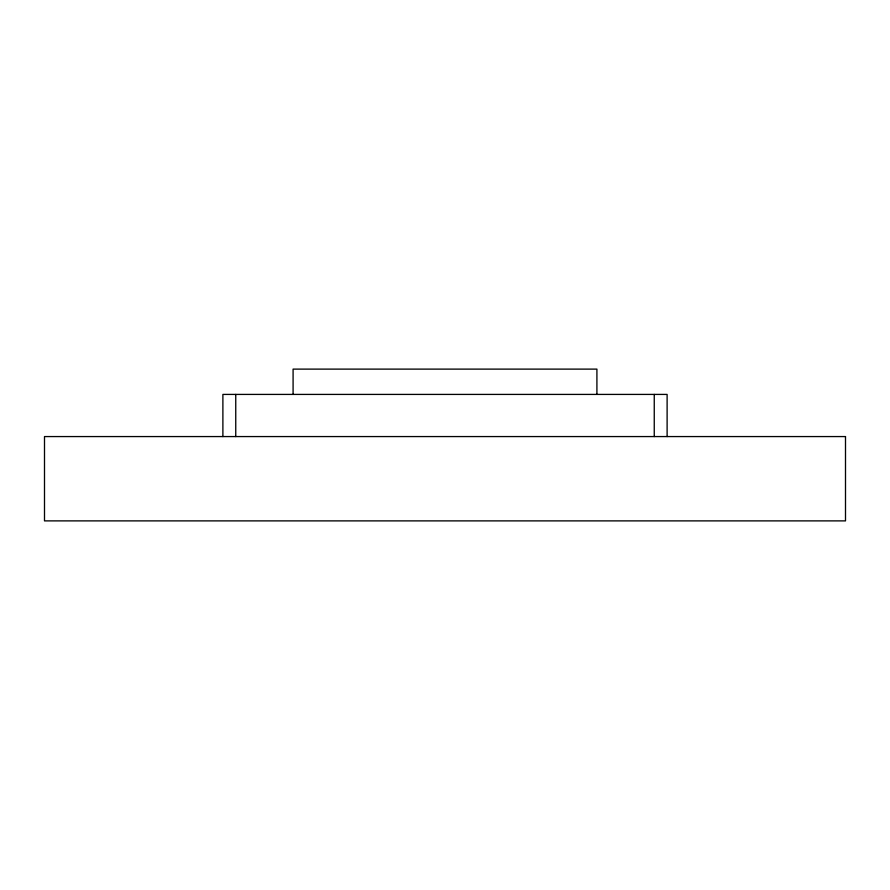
<?xml version="1.0" encoding="UTF-8"?>
<svg xmlns="http://www.w3.org/2000/svg" width="890" height="890" viewBox="0 0 890 890"><rect width="100%" height="100%" fill="white"/><g stroke="black" fill="none" stroke-linecap="round" stroke-linejoin="round"><path stroke-width="1.33" d="M667.111 436.567L667.111 394.415L222.889 394.415L222.889 436.567M654.25 394.415L654.25 436.567M596.912 394.415L596.912 369.116L293.088 369.116L293.088 394.415M235.75 394.415L235.75 436.567M845.5 436.567L44.5 436.567L44.5 520.884L845.5 520.884L845.5 436.567"/></g></svg>
